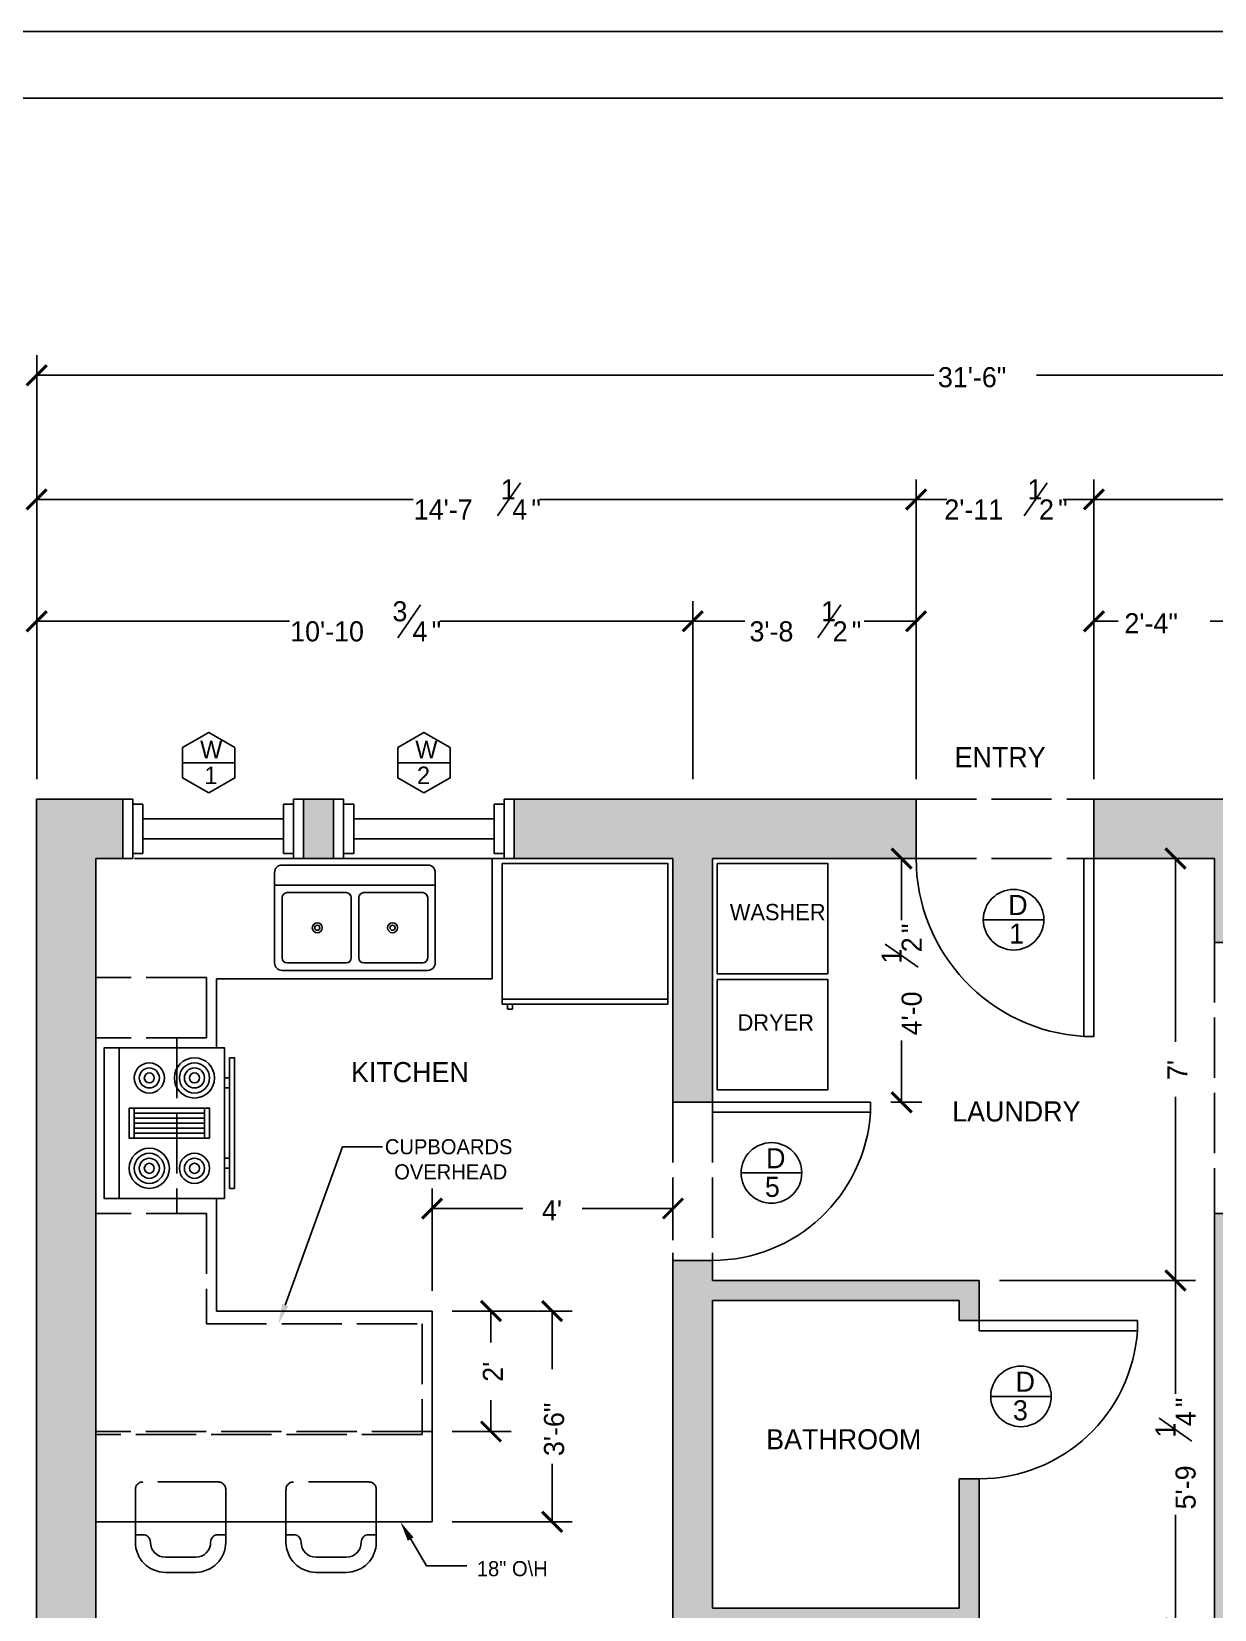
# Model space of a CAD drawing. Extents: x 4717 to 7702, y 2182 to 2878.
# Drawn here: x 5956 to 6191.7, y 2479.9 to 2794.2 of the extents above; entities that cross this region are included whole.
import ezdxf

# ---------------------------------------------------------------- set-up
doc = ezdxf.new("R2010")
doc.units = 0
doc.linetypes.add('ACAD_ISO02W100', pattern=[15, 12, -3])
doc.layers.get('0').update_dxf_attribs({"linetype": 'CONTINUOUS'})
doc.layers.get('DEFPOINTS').update_dxf_attribs({"linetype": 'CONTINUOUS'})
for name, color, linetype in [('APPLIANCE', 252, 'CONTINUOUS'), ('DOOR_AND_WINDOW', 251, 'CONTINUOUS'), ('FIXTURES', 251, 'CONTINUOUS'), ('HATCH', 8, 'CONTINUOUS'), ('HIDDEN', 7, 'ACAD_ISO02W100'), ('TEXT_AND_DIM', 7, 'CONTINUOUS'), ('WALL', 7, 'CONTINUOUS')]:
    doc.layers.add(name, color=color, linetype=linetype)
doc.dimstyles.get("Standard").update_dxf_attribs({"dimtxt": 2.5, "dimasz": 2.5, "dimexe": 1.25, "dimexo": 0.625, "dimtad": 1, "dimcen": 2.5, "dimazin": 3, "dimtfac": 1, "dimtmove": 0, "dimatfit": 3})

# ---------------------------------------------------------------- blocks, each defined once
blk = doc.blocks.new('_ARCHTICK')
at = {"color": 0, "linetype": 'BYBLOCK', "const_width": 0.15}
blk.add_lwpolyline([(-0.5, -0.5), (0.5, 0.5)], dxfattribs=at)
blk = doc.blocks.new('*D34')
at = {"layer": 'DEFPOINTS', "color": 0}
for p in [(6335.02, 2725.78), (5957.07, 2641.33), (6335.02, 2641.33)]:
    blk.add_point(p, dxfattribs=at)
at = {"layer": 'TEXT_AND_DIM', "color": 0}
for p, q in [((5957.07, 2645.33), (5957.07, 2729.78)), ((6335.02, 2645.33), (6335.02, 2729.78)), ((5957.07, 2725.78), (6135.83, 2725.78)), ((6335.02, 2725.78), (6156.26, 2725.78))]:
    blk.add_line(p, q, dxfattribs=at)
at = {"layer": 'TEXT_AND_DIM', "color": 0, "xscale": 4, "yscale": 4, "zscale": 4, "rotation": 180}
blk.add_blockref('_ARCHTICK', (5957.07, 2725.78), dxfattribs=at)
at = {"layer": 'TEXT_AND_DIM', "color": 0, "xscale": 4, "yscale": 4, "zscale": 4}
blk.add_blockref('_ARCHTICK', (6335.02, 2725.78), dxfattribs=at)
at = {"layer": 'TEXT_AND_DIM', "color": 0, "linetype": 'CONTINUOUS'}
blk.add_text('31\'-6"', height=4, dxfattribs=at).set_placement((6136.62, 2723.4))
blk = doc.blocks.new('*X122')
at = {"layer": 'TEXT_AND_DIM', "color": 0, "linetype": 'CONTINUOUS'}
blk.add_line((6187.24, 2513.48), (6180.69, 2518.07), dxfattribs=at)
for s, p in [('"', (6187.96, 2520.25)), ('4', (6187.96, 2516.44)), ('1', (6183.96, 2514.16)), ("5'-9", (6187.96, 2499.87))]:
    blk.add_text(s, height=4, rotation=90, dxfattribs=at).set_placement(p)
blk = doc.blocks.new('*D39')
at = {"layer": 'DEFPOINTS', "color": 0}
for p in [(6144.86, 2545.47), (6183.96, 2545.47), (6144.86, 2476.18)]:
    blk.add_point(p, dxfattribs=at)
at = {"layer": 'TEXT_AND_DIM', "color": 0}
for p, q in [((6148.86, 2545.47), (6187.96, 2545.47)), ((6183.96, 2545.47), (6183.96, 2522.88)), ((6183.96, 2476.18), (6183.96, 2498.76)), ((6148.86, 2476.18), (6187.96, 2476.18))]:
    blk.add_line(p, q, dxfattribs=at)
at = {"layer": 'TEXT_AND_DIM', "color": 0, "xscale": 4, "yscale": 4, "zscale": 4}
for p, rotation in [((6183.96, 2545.47), 90), ((6183.96, 2476.18), 270)]:
    blk.add_blockref('_ARCHTICK', p, dxfattribs=dict(at, rotation=rotation))
at = {"layer": 'TEXT_AND_DIM', "color": 0}
blk.add_blockref('*X122', (0, 0), dxfattribs=at)
blk = doc.blocks.new('*D40')
at = {"layer": 'DEFPOINTS', "color": 0}
for p in [(6183.96, 2629.52), (6183.96, 2629.52), (6144.86, 2545.47)]:
    blk.add_point(p, dxfattribs=at)
at = {"layer": 'TEXT_AND_DIM', "color": 0}
for p, q in [((6183.96, 2629.52), (6183.96, 2592.98)), ((6183.96, 2545.47), (6183.96, 2582.02)), ((6148.86, 2545.47), (6187.96, 2545.47))]:
    blk.add_line(p, q, dxfattribs=at)
at = {"layer": 'TEXT_AND_DIM', "color": 0, "xscale": 4, "yscale": 4, "zscale": 4}
for p, rotation in [((6183.96, 2629.52), 90), ((6183.96, 2545.47), 270)]:
    blk.add_blockref('_ARCHTICK', p, dxfattribs=dict(at, rotation=rotation))
at = {"layer": 'TEXT_AND_DIM', "color": 0, "linetype": 'CONTINUOUS'}
blk.add_text("7'", height=4, rotation=90, dxfattribs=at).set_placement((6186.34, 2585.4))
blk = doc.blocks.new('*X123')
at = {"layer": 'TEXT_AND_DIM', "color": 0, "linetype": 'CONTINUOUS'}
blk.add_line((6048.86, 2697.77), (6053.44, 2704.33), dxfattribs=at)
for s, p in [('1', (6049.53, 2701.05)), ("14'-7", (6032.2, 2697.05)), ('4', (6051.82, 2697.05)), ('"', (6055.63, 2697.05))]:
    blk.add_text(s, height=4, dxfattribs=at).set_placement(p)
blk = doc.blocks.new('*D41')
at = {"layer": 'DEFPOINTS', "color": 0}
for p in [(6132.28, 2701.05), (5957.07, 2641.33), (6132.28, 2641.33)]:
    blk.add_point(p, dxfattribs=at)
at = {"layer": 'TEXT_AND_DIM', "color": 0}
for p, q in [((5957.07, 2645.33), (5957.07, 2705.05)), ((6132.28, 2645.33), (6132.28, 2705.05)), ((5957.07, 2701.05), (6032.07, 2701.05)), ((6132.28, 2701.05), (6057.28, 2701.05))]:
    blk.add_line(p, q, dxfattribs=at)
at = {"layer": 'TEXT_AND_DIM', "color": 0, "xscale": 4, "yscale": 4, "zscale": 4, "rotation": 180}
blk.add_blockref('_ARCHTICK', (5957.07, 2701.05), dxfattribs=at)
at = {"layer": 'TEXT_AND_DIM', "color": 0}
blk.add_blockref('*X123', (0, 0), dxfattribs=at)
at = {"layer": 'TEXT_AND_DIM', "color": 0, "xscale": 4, "yscale": 4, "zscale": 4}
blk.add_blockref('_ARCHTICK', (6132.28, 2701.05), dxfattribs=at)
blk = doc.blocks.new('*X124')
at = {"layer": 'TEXT_AND_DIM', "color": 0, "linetype": 'CONTINUOUS'}
blk.add_line((6153.8, 2697.77), (6158.39, 2704.33), dxfattribs=at)
for s, p in [('1', (6154.47, 2701.05)), ("2'-11", (6137.9, 2697.05)), ('2', (6156.76, 2697.05)), ('"', (6160.57, 2697.05))]:
    blk.add_text(s, height=4, dxfattribs=at).set_placement(p)
blk = doc.blocks.new('*D42')
at = {"layer": 'DEFPOINTS', "color": 0}
for p in [(6167.71, 2701.05), (6132.28, 2641.33), (6167.71, 2641.33)]:
    blk.add_point(p, dxfattribs=at)
at = {"layer": 'TEXT_AND_DIM', "color": 0}
for p, q in [((6132.28, 2645.33), (6132.28, 2705.05)), ((6167.71, 2645.33), (6167.71, 2705.05)), ((6132.28, 2701.05), (6138.42, 2701.05)), ((6167.71, 2701.05), (6161.57, 2701.05))]:
    blk.add_line(p, q, dxfattribs=at)
at = {"layer": 'TEXT_AND_DIM', "color": 0, "xscale": 4, "yscale": 4, "zscale": 4, "rotation": 180}
blk.add_blockref('_ARCHTICK', (6132.28, 2701.05), dxfattribs=at)
at = {"layer": 'TEXT_AND_DIM', "color": 0}
blk.add_blockref('*X124', (0, 0), dxfattribs=at)
at = {"layer": 'TEXT_AND_DIM', "color": 0, "xscale": 4, "yscale": 4, "zscale": 4}
blk.add_blockref('_ARCHTICK', (6167.71, 2701.05), dxfattribs=at)
blk = doc.blocks.new('*X125')
at = {"layer": 'TEXT_AND_DIM', "color": 0, "linetype": 'CONTINUOUS'}
blk.add_line((6256.69, 2697.77), (6261.28, 2704.33), dxfattribs=at)
for s, p in [('1', (6257.37, 2701.05)), ("13'-11", (6237.75, 2697.05)), ('4', (6259.65, 2697.05)), ('"', (6263.46, 2697.05))]:
    blk.add_text(s, height=4, dxfattribs=at).set_placement(p)
blk = doc.blocks.new('*D43')
at = {"layer": 'DEFPOINTS', "color": 0}
for p in [(6335.02, 2701.05), (6167.71, 2641.33), (6335.02, 2641.33)]:
    blk.add_point(p, dxfattribs=at)
at = {"layer": 'TEXT_AND_DIM', "color": 0}
for p, q in [((6167.71, 2645.33), (6167.71, 2705.05)), ((6335.02, 2645.33), (6335.02, 2705.05)), ((6167.71, 2701.05), (6238.56, 2701.05)), ((6335.02, 2701.05), (6264.18, 2701.05))]:
    blk.add_line(p, q, dxfattribs=at)
at = {"layer": 'TEXT_AND_DIM', "color": 0, "xscale": 4, "yscale": 4, "zscale": 4, "rotation": 180}
blk.add_blockref('_ARCHTICK', (6167.71, 2701.05), dxfattribs=at)
at = {"layer": 'TEXT_AND_DIM', "color": 0}
blk.add_blockref('*X125', (0, 0), dxfattribs=at)
at = {"layer": 'TEXT_AND_DIM', "color": 0, "xscale": 4, "yscale": 4, "zscale": 4}
blk.add_blockref('_ARCHTICK', (6335.02, 2701.05), dxfattribs=at)
blk = doc.blocks.new('*X126')
at = {"layer": 'TEXT_AND_DIM', "color": 0, "linetype": 'CONTINUOUS'}
blk.add_line((6028.99, 2673.49), (6033.57, 2680.04), dxfattribs=at)
for s, p in [('3', (6027.95, 2676.77)), ("10'-10", (6007.57, 2672.77)), ('4', (6031.95, 2672.77)), ('"', (6035.76, 2672.77))]:
    blk.add_text(s, height=4, dxfattribs=at).set_placement(p)
blk = doc.blocks.new('*D44')
at = {"layer": 'DEFPOINTS', "color": 0}
for p in [(6087.78, 2676.77), (5957.07, 2641.33), (6087.78, 2641.33)]:
    blk.add_point(p, dxfattribs=at)
at = {"layer": 'TEXT_AND_DIM', "color": 0}
for p, q in [((5957.07, 2645.33), (5957.07, 2680.77)), ((6087.78, 2645.33), (6087.78, 2680.77)), ((5957.07, 2676.77), (6007.43, 2676.77)), ((6087.78, 2676.77), (6037.41, 2676.77))]:
    blk.add_line(p, q, dxfattribs=at)
at = {"layer": 'TEXT_AND_DIM', "color": 0, "xscale": 4, "yscale": 4, "zscale": 4, "rotation": 180}
blk.add_blockref('_ARCHTICK', (5957.07, 2676.77), dxfattribs=at)
at = {"layer": 'TEXT_AND_DIM', "color": 0}
blk.add_blockref('*X126', (0, 0), dxfattribs=at)
at = {"layer": 'TEXT_AND_DIM', "color": 0, "xscale": 4, "yscale": 4, "zscale": 4}
blk.add_blockref('_ARCHTICK', (6087.78, 2676.77), dxfattribs=at)
blk = doc.blocks.new('*X127')
at = {"layer": 'TEXT_AND_DIM', "color": 0, "linetype": 'CONTINUOUS'}
blk.add_line((6112.69, 2673.49), (6117.28, 2680.04), dxfattribs=at)
for s, p in [('1', (6113.36, 2676.77)), ("3'-8", (6099.08, 2672.77)), ('2', (6115.65, 2672.77)), ('"', (6119.46, 2672.77))]:
    blk.add_text(s, height=4, dxfattribs=at).set_placement(p)
blk = doc.blocks.new('*D45')
at = {"layer": 'DEFPOINTS', "color": 0}
for p in [(6132.28, 2676.77), (6087.78, 2641.96), (6132.28, 2641.33)]:
    blk.add_point(p, dxfattribs=at)
at = {"layer": 'TEXT_AND_DIM', "color": 0}
for p, q in [((6087.78, 2645.96), (6087.78, 2680.77)), ((6132.28, 2645.33), (6132.28, 2680.77)), ((6087.78, 2676.77), (6098.14, 2676.77)), ((6132.28, 2676.77), (6121.92, 2676.77))]:
    blk.add_line(p, q, dxfattribs=at)
at = {"layer": 'TEXT_AND_DIM', "color": 0, "xscale": 4, "yscale": 4, "zscale": 4, "rotation": 180}
blk.add_blockref('_ARCHTICK', (6087.78, 2676.77), dxfattribs=at)
at = {"layer": 'TEXT_AND_DIM', "color": 0}
blk.add_blockref('*X127', (0, 0), dxfattribs=at)
at = {"layer": 'TEXT_AND_DIM', "color": 0, "xscale": 4, "yscale": 4, "zscale": 4}
blk.add_blockref('_ARCHTICK', (6132.28, 2676.77), dxfattribs=at)
blk = doc.blocks.new('*D46')
at = {"layer": 'DEFPOINTS', "color": 0}
for p in [(6195.65, 2676.77), (6167.71, 2641.33), (6195.65, 2641.33)]:
    blk.add_point(p, dxfattribs=at)
at = {"layer": 'TEXT_AND_DIM', "color": 0}
for p, q in [((6167.71, 2645.33), (6167.71, 2680.77)), ((6195.65, 2645.33), (6195.65, 2680.77)), ((6167.71, 2676.77), (6172.5, 2676.77)), ((6195.65, 2676.77), (6190.86, 2676.77))]:
    blk.add_line(p, q, dxfattribs=at)
at = {"layer": 'TEXT_AND_DIM', "color": 0, "xscale": 4, "yscale": 4, "zscale": 4, "rotation": 180}
blk.add_blockref('_ARCHTICK', (6167.71, 2676.77), dxfattribs=at)
at = {"layer": 'TEXT_AND_DIM', "color": 0, "xscale": 4, "yscale": 4, "zscale": 4}
blk.add_blockref('_ARCHTICK', (6195.65, 2676.77), dxfattribs=at)
at = {"layer": 'TEXT_AND_DIM', "color": 0, "linetype": 'CONTINUOUS'}
blk.add_text('2\'-4"', height=4, dxfattribs=at).set_placement((6173.78, 2674.39))
blk = doc.blocks.new('*X118')
at = {"layer": 'TEXT_AND_DIM', "color": 0, "linetype": 'CONTINUOUS'}
blk.add_line((6132.67, 2607.9), (6126.12, 2612.49), dxfattribs=at)
for s, p in [('"', (6133.39, 2614.67)), ('2', (6133.39, 2610.86)), ('1', (6129.39, 2608.58)), ("4'-0", (6133.39, 2594.29))]:
    blk.add_text(s, height=4, rotation=90, dxfattribs=at).set_placement(p)
blk = doc.blocks.new('*D33')
at = {"layer": 'DEFPOINTS', "color": 0}
for p in [(6129.39, 2629.52), (6129.39, 2629.52), (6123.21, 2580.96)]:
    blk.add_point(p, dxfattribs=at)
at = {"layer": 'TEXT_AND_DIM', "color": 0}
for p, q in [((6129.39, 2629.52), (6129.39, 2617.23)), ((6129.39, 2580.96), (6129.39, 2593.26)), ((6127.21, 2580.96), (6133.39, 2580.96))]:
    blk.add_line(p, q, dxfattribs=at)
at = {"layer": 'TEXT_AND_DIM', "color": 0, "xscale": 4, "yscale": 4, "zscale": 4}
for p, rotation in [((6129.39, 2629.52), 90), ((6129.39, 2580.96), 270)]:
    blk.add_blockref('_ARCHTICK', p, dxfattribs=dict(at, rotation=rotation))
at = {"layer": 'TEXT_AND_DIM', "color": 0}
blk.add_blockref('*X118', (0, 0), dxfattribs=at)
blk = doc.blocks.new('*U71')
at = {"layer": 'HATCH', "color": 9, "linetype": 'CONTINUOUS'}
for points in [[(5957.07, 2378.88), (5957.07, 2641.33), (5968.88, 2378.88)], [(5968.88, 2378.88), (5957.07, 2641.33), (5968.88, 2641.33)], [(5968.88, 2629.52), (5968.88, 2641.33), (5974.22, 2629.52)], [(5974.22, 2629.52), (5968.88, 2641.33), (5974.22, 2641.33)], [(6010.22, 2629.52), (6010.22, 2641.33), (6010.88, 2629.52)], [(6010.88, 2629.52), (6010.22, 2641.33), (6010.88, 2641.33)], [(6010.88, 2629.52), (6010.88, 2641.33), (6016.22, 2629.52)], [(6016.22, 2629.52), (6010.88, 2641.33), (6016.22, 2641.33)], [(6052.22, 2629.52), (6052.22, 2641.33), (6083.84, 2629.52)], [(6083.84, 2629.52), (6052.22, 2641.33), (6083.84, 2641.33)], [(6083.84, 2580.96), (6083.84, 2641.33), (6091.71, 2580.96)], [(6091.71, 2580.96), (6083.84, 2641.33), (6091.71, 2641.33)], [(6091.71, 2629.52), (6091.71, 2641.33), (6124, 2629.52)], [(6124, 2629.52), (6091.71, 2641.33), (6124, 2641.33)], [(6124, 2629.52), (6124, 2641.33), (6132.28, 2629.52)], [(6132.28, 2629.52), (6124, 2641.33), (6132.28, 2641.33)], [(6167.71, 2629.52), (6167.71, 2641.33), (6191.71, 2629.52)], [(6191.71, 2629.52), (6167.71, 2641.33), (6191.71, 2641.33)], [(6191.71, 2612.82), (6191.71, 2641.33), (6199.59, 2612.82)], [(6199.59, 2612.82), (6191.71, 2641.33), (6199.59, 2641.33)], [(6191.71, 2382.67), (6191.71, 2558.82), (6199.59, 2382.67)], [(6199.59, 2382.67), (6191.71, 2558.82), (6199.59, 2558.82)], [(6083.84, 2382.67), (6083.84, 2549.47), (6091.71, 2382.67)], [(6091.71, 2382.67), (6083.84, 2549.47), (6091.71, 2549.47)], [(6091.71, 2541.47), (6091.71, 2545.47), (6124, 2541.47)], [(6124, 2541.47), (6091.71, 2545.47), (6124, 2545.47)], [(6124, 2541.47), (6124, 2545.47), (6132.28, 2541.47)], [(6132.28, 2541.47), (6124, 2545.47), (6132.28, 2545.47)], [(6132.28, 2541.47), (6132.28, 2545.47), (6140.86, 2541.47)], [(6140.86, 2541.47), (6132.28, 2545.47), (6140.86, 2545.47)], [(6140.86, 2537.47), (6140.86, 2545.47), (6144.86, 2537.47)], [(6144.86, 2537.47), (6140.86, 2545.47), (6144.86, 2545.47)], [(6140.86, 2476.18), (6140.86, 2505.97), (6144.86, 2476.18)], [(6144.86, 2476.18), (6140.86, 2505.97), (6144.86, 2505.97)], [(6091.71, 2476.18), (6091.71, 2480.18), (6124, 2476.18)], [(6124, 2476.18), (6091.71, 2480.18), (6124, 2480.18)], [(6124, 2476.18), (6124, 2480.18), (6132.28, 2476.18)], [(6132.28, 2476.18), (6124, 2480.18), (6132.28, 2480.18)], [(6132.28, 2476.18), (6132.28, 2480.18), (6140.86, 2476.18)], [(6140.86, 2476.18), (6132.28, 2480.18), (6140.86, 2480.18)]]:
    blk.add_solid(points, dxfattribs=at)
blk = doc.blocks.new('*D53')
at = {"layer": 'DEFPOINTS', "color": 0}
for p in [(6035.84, 2539.39), (6035.84, 2497.39), (6059.76, 2497.39)]:
    blk.add_point(p, dxfattribs=at)
at = {"layer": 'TEXT_AND_DIM', "color": 0}
for p, q in [((6039.84, 2539.39), (6063.76, 2539.39)), ((6059.76, 2539.39), (6059.76, 2527.8)), ((6059.76, 2497.39), (6059.76, 2508.98)), ((6039.84, 2497.39), (6063.76, 2497.39))]:
    blk.add_line(p, q, dxfattribs=at)
at = {"layer": 'TEXT_AND_DIM', "color": 0, "xscale": 4, "yscale": 4, "zscale": 4}
for p, rotation in [((6059.76, 2539.39), 90), ((6059.76, 2497.39), 270)]:
    blk.add_blockref('_ARCHTICK', p, dxfattribs=dict(at, rotation=rotation))
at = {"layer": 'TEXT_AND_DIM', "color": 0, "linetype": 'CONTINUOUS'}
blk.add_text('3\'-6"', height=4, rotation=90, dxfattribs=at).set_placement((6062.14, 2510.49))
blk = doc.blocks.new('*D54')
at = {"layer": 'DEFPOINTS', "color": 0}
for p in [(6035.84, 2539.39), (6035.84, 2515.39), (6047.58, 2515.39)]:
    blk.add_point(p, dxfattribs=at)
at = {"layer": 'TEXT_AND_DIM', "color": 0}
for p, q in [((6039.84, 2539.39), (6051.58, 2539.39)), ((6047.58, 2539.39), (6047.58, 2533.12)), ((6047.58, 2515.39), (6047.58, 2521.66)), ((6039.84, 2515.39), (6051.58, 2515.39))]:
    blk.add_line(p, q, dxfattribs=at)
at = {"layer": 'TEXT_AND_DIM', "color": 0, "xscale": 4, "yscale": 4, "zscale": 4}
for p, rotation in [((6047.58, 2539.39), 90), ((6047.58, 2515.39), 270)]:
    blk.add_blockref('_ARCHTICK', p, dxfattribs=dict(at, rotation=rotation))
at = {"layer": 'TEXT_AND_DIM', "color": 0, "linetype": 'CONTINUOUS'}
blk.add_text("2'", height=4, rotation=90, dxfattribs=at).set_placement((6049.96, 2525.29))
blk = doc.blocks.new('*X78')
at = {"layer": 'TEXT_AND_DIM', "linetype": 'BYBLOCK'}
for p, q in [((6031.58, 2493.95), (6034.76, 2488.61)), ((6034.76, 2488.61), (6042.76, 2488.61))]:
    blk.add_line(p, q, dxfattribs=at)
at = {"layer": 'TEXT_AND_DIM'}
blk.add_solid([(6031.01, 2493.61), (6029.53, 2497.39), (6032.15, 2494.29)], dxfattribs=at)
at = {"layer": 'TEXT_AND_DIM', "linetype": 'CONTINUOUS'}
blk.add_text('18" O\\H', height=3, dxfattribs=at).set_placement((6044.76, 2486.57))
blk = doc.blocks.new('*D55')
at = {"layer": 'DEFPOINTS', "color": 0}
for p in [(6083.84, 2559.81), (6083.84, 2549.47), (6035.84, 2539.39)]:
    blk.add_point(p, dxfattribs=at)
at = {"layer": 'TEXT_AND_DIM', "color": 0}
for p, q in [((6035.84, 2543.39), (6035.84, 2563.81)), ((6083.84, 2553.47), (6083.84, 2563.81)), ((6035.84, 2559.81), (6053.92, 2559.81)), ((6083.84, 2559.81), (6065.76, 2559.81))]:
    blk.add_line(p, q, dxfattribs=at)
at = {"layer": 'TEXT_AND_DIM', "color": 0, "xscale": 4, "yscale": 4, "zscale": 4, "rotation": 180}
blk.add_blockref('_ARCHTICK', (6035.84, 2559.81), dxfattribs=at)
at = {"layer": 'TEXT_AND_DIM', "color": 0, "xscale": 4, "yscale": 4, "zscale": 4}
blk.add_blockref('_ARCHTICK', (6083.84, 2559.81), dxfattribs=at)
at = {"layer": 'TEXT_AND_DIM', "color": 0, "linetype": 'CONTINUOUS'}
blk.add_text("4'", height=4, dxfattribs=at).set_placement((6057.74, 2557.42))
blk = doc.blocks.new('*X138')
at = {"layer": 'TEXT_AND_DIM', "linetype": 'CONTINUOUS'}
for s, p in [('CUPBOARDS', (6026.44, 2570.61)), ('OVERHEAD', (6028.3, 2565.61))]:
    blk.add_text(s, height=3, dxfattribs=at).set_placement(p)
blk = doc.blocks.new('*X82')
at = {"layer": 'TEXT_AND_DIM', "linetype": 'BYBLOCK'}
for p, q in [((6006.6, 2540.57), (6018, 2572.07)), ((6018, 2572.07), (6026, 2572.07))]:
    blk.add_line(p, q, dxfattribs=at)
at = {"layer": 'TEXT_AND_DIM'}
blk.add_solid([(6007.23, 2540.34), (6005.24, 2536.81), (6005.97, 2540.8)], dxfattribs=at)
blk.add_blockref('*X138', (0, 0), dxfattribs=at)

msp = doc.modelspace()

# ---------------------------------------------------------------- linework, layer by layer
for p, q in [((6680.359, 2794.246), (5762.727, 2794.246)), ((6667.06, 2780.947), (5776.026, 2780.947))]:
    msp.add_line(p, q)
at = {"layer": 'APPLIANCE'}
for p, q in [((6004.478, 2624.23), (6036.477, 2624.23)), ((6019.728, 2609.73), (6019.728, 2621.73)), ((6021.228, 2621.73), (6021.228, 2609.73)), ((6082.84, 2601.524), (6049.84, 2601.524)), ((6050.84, 2600.524), (6050.84, 2599.524)), ((6050.84, 2599.524), (6051.84, 2599.524)), ((6051.84, 2599.524), (6051.84, 2600.524)), ((5973.508, 2561.811), (5973.508, 2591.811)), ((5994.508, 2585.811), (5995.508, 2585.811)), ((5995.508, 2583.811), (5994.508, 2583.811)), ((5976.508, 2573.811), (5976.508, 2579.811)), ((5990.508, 2578.811), (5976.508, 2578.811)), ((5976.508, 2577.811), (5990.508, 2577.811)), ((5990.508, 2579.811), (5990.508, 2573.811)), ((5990.508, 2576.811), (5976.508, 2576.811)), ((5976.508, 2575.811), (5990.508, 2575.811)), ((5990.508, 2574.811), (5976.508, 2574.811)), ((5995.508, 2569.811), (5994.508, 2569.811)), ((5994.508, 2567.811), (5995.508, 2567.811))]:
    msp.add_line(p, q, dxfattribs=at)
for points in [[(6005.978, 2628.23), (6034.977, 2628.23)], [(6004.478, 2608.73), (6004.478, 2626.73)], [(6036.477, 2626.73), (6036.477, 2608.73)], [(6005.978, 2609.73), (6005.978, 2621.73)], [(6006.978, 2622.73), (6018.728, 2622.73)], [(6022.228, 2622.73), (6033.978, 2622.73)], [(6034.977, 2621.73), (6034.977, 2609.73)], [(6018.728, 2608.73), (6006.978, 2608.73)], [(6033.978, 2608.73), (6022.228, 2608.73)], [(6034.977, 2607.23), (6005.978, 2607.23)]]:
    msp.add_lwpolyline(points, dxfattribs=at)
for points in [[(6082.84, 2600.524), (6082.84, 2628.524), (6049.84, 2628.524), (6049.84, 2600.524)], [(6092.664, 2628.558), (6092.664, 2606.558), (6114.664, 2606.558), (6114.664, 2628.558)], [(6092.664, 2605.433), (6092.664, 2583.433), (6114.664, 2583.433), (6114.664, 2605.433)], [(5994.508, 2561.811), (5970.508, 2561.811), (5970.508, 2591.811), (5994.508, 2591.811)], [(5996.508, 2563.811), (5995.508, 2563.811), (5995.508, 2589.811), (5996.508, 2589.811)], [(5991.508, 2573.811), (5975.508, 2573.811), (5975.508, 2579.811), (5991.508, 2579.811)]]:
    msp.add_lwpolyline(points, close=True, dxfattribs=at)
for centre, radius in [((6012.978, 2615.73), 1), ((6012.978, 2615.73), 0.5), ((6027.978, 2615.73), 1), ((6027.978, 2615.73), 0.5), ((5979.508, 2585.811), 3), ((5979.508, 2585.811), 2), ((5979.508, 2585.811), 1), ((5988.508, 2585.811), 4), ((5988.508, 2585.811), 3), ((5988.508, 2585.811), 2), ((5988.508, 2585.811), 1), ((5979.508, 2567.811), 4), ((5979.508, 2567.811), 3), ((5979.508, 2567.811), 2), ((5979.508, 2567.811), 1), ((5988.508, 2567.811), 3), ((5988.508, 2567.811), 2), ((5988.508, 2567.811), 1)]:
    msp.add_circle(centre, radius, dxfattribs=at)
for centre, radius, start, end in [((6005.978, 2626.73), 1.5, 90, 180), ((6034.977, 2626.73), 1.5, 0, 90), ((6006.978, 2621.73), 1, 90, 180), ((6018.728, 2621.73), 1, 0, 90), ((6022.228, 2621.73), 1, 90, 180), ((6033.978, 2621.73), 1, 0, 90), ((6005.978, 2608.73), 1.5, 180, 270), ((6006.978, 2609.73), 1, 180, 270), ((6018.728, 2609.73), 1, 270, 0), ((6022.228, 2609.73), 1, 180, 270), ((6033.978, 2609.73), 1, 270, 0), ((6034.977, 2608.73), 1.5, 270, 0)]:
    msp.add_arc(centre, radius, start, end, dxfattribs=at)
at = {"layer": 'DOOR_AND_WINDOW'}
for p, q in [((5974.225, 2629.524), (5974.225, 2641.335)), ((5974.225, 2641.335), (5976.225, 2641.335)), ((5976.225, 2641.335), (5976.225, 2629.524)), ((5976.225, 2640.335), (5978.225, 2640.335)), ((5978.225, 2640.335), (5978.225, 2630.524)), ((6006.225, 2640.335), (6008.225, 2640.335)), ((6006.225, 2640.335), (6006.225, 2630.524)), ((6008.225, 2629.524), (6008.225, 2641.335)), ((6008.225, 2641.335), (6010.225, 2641.335)), ((6010.225, 2641.335), (6010.225, 2629.524)), ((6016.225, 2629.524), (6016.225, 2641.335)), ((6016.225, 2641.335), (6018.225, 2641.335)), ((6018.225, 2641.335), (6018.225, 2629.524)), ((6018.225, 2640.335), (6020.225, 2640.335)), ((6020.225, 2640.335), (6020.225, 2630.524)), ((6048.225, 2640.335), (6050.225, 2640.335)), ((6048.225, 2640.335), (6048.225, 2630.524)), ((6050.225, 2629.524), (6050.225, 2641.335)), ((6050.225, 2641.335), (6052.225, 2641.335)), ((6052.225, 2641.335), (6052.225, 2629.524)), ((5978.225, 2637.429), (6006.225, 2637.429)), ((6020.225, 2637.429), (6048.225, 2637.429)), ((5978.225, 2633.429), (6006.225, 2633.429)), ((6020.225, 2633.429), (6048.225, 2633.429)), ((5976.225, 2629.524), (5974.225, 2629.524)), ((5976.225, 2630.524), (5978.225, 2630.524)), ((6006.225, 2630.524), (6008.225, 2630.524)), ((6010.225, 2629.524), (6008.225, 2629.524)), ((6018.225, 2629.524), (6016.225, 2629.524)), ((6018.225, 2630.524), (6020.225, 2630.524)), ((6048.225, 2630.524), (6050.225, 2630.524)), ((6052.225, 2629.524), (6050.225, 2629.524)), ((6165.714, 2594.091), (6165.714, 2629.524)), ((6165.714, 2629.524), (6167.714, 2629.524)), ((6167.714, 2629.524), (6167.714, 2594.091)), ((6167.714, 2594.091), (6165.714, 2594.091)), ((6091.714, 2580.965), (6123.21, 2580.965)), ((6091.714, 2578.965), (6091.714, 2580.965)), ((6123.21, 2580.965), (6123.21, 2578.965)), ((6123.21, 2578.965), (6091.714, 2578.965)), ((6144.864, 2537.469), (6176.36, 2537.469)), ((6144.864, 2535.469), (6144.864, 2537.469)), ((6176.36, 2537.469), (6176.36, 2535.469)), ((6176.36, 2535.469), (6144.864, 2535.469))]:
    msp.add_line(p, q, dxfattribs=at)
for centre, radius, start, end in [((6167.821, 2629.568), 35.54, 180.07121, 266.60178), ((6091.664, 2581.086), 31.618, 270.09126, 356.15251), ((6144.817, 2537.586), 31.614, 270.08422, 356.15955)]:
    msp.add_arc(centre, radius, start, end, dxfattribs=at)
at = {"layer": 'FIXTURES'}
for p, q in [((5976.73, 2494.834), (5976.73, 2497.39)), ((5994.73, 2497.39), (5994.73, 2494.834)), ((6006.739, 2494.834), (6006.739, 2497.39)), ((6024.739, 2497.39), (6024.739, 2494.834)), ((5976.73, 2493.334), (5976.73, 2494.834)), ((5978.23, 2494.834), (5976.73, 2494.834)), ((5979.73, 2493.334), (5979.73, 2493.334)), ((5991.73, 2493.334), (5991.73, 2493.334)), ((5993.23, 2494.834), (5994.73, 2494.834)), ((5994.73, 2493.334), (5994.73, 2494.834)), ((6006.739, 2493.334), (6006.739, 2494.834)), ((6008.239, 2494.834), (6006.739, 2494.834)), ((6009.739, 2493.334), (6009.739, 2493.334)), ((6021.739, 2493.334), (6021.739, 2493.334)), ((6023.239, 2494.834), (6024.739, 2494.834)), ((6024.739, 2493.334), (6024.739, 2494.834)), ((5988.73, 2490.334), (5982.73, 2490.334)), ((6018.739, 2490.334), (6012.739, 2490.334)), ((5988.73, 2487.334), (5982.73, 2487.334)), ((6018.739, 2487.334), (6012.739, 2487.334))]:
    msp.add_line(p, q, dxfattribs=at)
for centre, radius, start, end in [((5982.73, 2493.334), 6, 180, 270), ((5978.23, 2493.334), 1.5, 0, 90), ((5982.73, 2493.334), 3, 180, 270), ((5988.73, 2493.334), 3, 270, 0), ((5988.73, 2493.334), 6, 270, 0), ((5993.23, 2493.334), 1.5, 90, 180), ((6012.739, 2493.334), 6, 180, 270), ((6008.239, 2493.334), 1.5, 0, 90), ((6012.739, 2493.334), 3, 180, 270), ((6018.739, 2493.334), 3, 270, 0), ((6018.739, 2493.334), 6, 270, 0), ((6023.239, 2493.334), 1.5, 90, 180)]:
    msp.add_arc(centre, radius, start, end, dxfattribs=at)
at = {"layer": 'HIDDEN'}
for p, q in [((6132.281, 2641.335), (6167.714, 2641.335)), ((6132.281, 2629.524), (6165.714, 2629.524)), ((6191.714, 2612.823), (6191.714, 2558.823)), ((5990.879, 2605.811), (5968.879, 2605.811)), ((5990.879, 2593.811), (5990.879, 2605.811)), ((5990.879, 2593.811), (5968.879, 2593.811)), ((5985.009, 2593.811), (5985.009, 2558.811)), ((6083.84, 2580.965), (6083.84, 2549.469)), ((6091.714, 2580.965), (6091.714, 2549.469)), ((5990.879, 2558.811), (5968.879, 2558.811)), ((5990.879, 2558.811), (5990.879, 2536.811)), ((5990.879, 2536.811), (6033.84, 2536.811)), ((6033.84, 2536.811), (6033.84, 2514.811)), ((6035.84, 2515.39), (5968.879, 2515.39)), ((6033.84, 2514.811), (5968.879, 2514.811)), ((5993.23, 2505.334), (5978.23, 2505.334)), ((6023.239, 2505.334), (6008.239, 2505.334)), ((5976.73, 2497.39), (5976.73, 2503.834)), ((5994.73, 2503.834), (5994.73, 2497.39)), ((6006.739, 2497.39), (6006.739, 2503.834)), ((6024.739, 2503.834), (6024.739, 2497.39))]:
    msp.add_line(p, q, dxfattribs=at)
for centre, start, end in [((5978.23, 2503.834), 90, 180), ((5993.23, 2503.834), 0, 90), ((6008.239, 2503.834), 90, 180), ((6023.239, 2503.834), 0, 90)]:
    msp.add_arc(centre, 1.5, start, end, dxfattribs=at)
at = {"layer": 'TEXT_AND_DIM'}
for p, q in [((5986.128, 2648.607), (5996.578, 2648.607)), ((6029, 2648.607), (6039.449, 2648.607)), ((6145.666, 2617.329), (6157.732, 2617.329)), ((6097.421, 2566.893), (6109.488, 2566.893)), ((6147.135, 2522.383), (6159.201, 2522.383))]:
    msp.add_line(p, q, dxfattribs=at)
for points in [[(5991.353, 2642.574), (5996.578, 2645.59), (5996.578, 2651.623), (5991.353, 2654.64), (5986.128, 2651.623), (5986.128, 2645.59)], [(6034.225, 2642.574), (6039.449, 2645.59), (6039.449, 2651.623), (6034.225, 2654.64), (6029, 2651.623), (6029, 2645.59)]]:
    msp.add_lwpolyline(points, close=True, dxfattribs=at)
for centre in [(6151.699, 2617.329), (6103.454, 2566.893), (6153.168, 2522.383)]:
    msp.add_circle(centre, 6.033, dxfattribs=at)
at = {"layer": 'WALL'}
for p, q in [((6033.957, 2659.067), (6033.957, 2659.067)), ((5957.068, 2641.335), (5974.225, 2641.335)), ((5957.068, 2378.878), (5957.068, 2641.335)), ((5974.225, 2641.335), (5974.225, 2629.524)), ((6010.225, 2641.335), (6016.225, 2641.335)), ((6010.225, 2641.335), (6010.225, 2629.524)), ((6016.225, 2641.335), (6016.225, 2629.524)), ((6052.225, 2641.335), (6132.281, 2641.335)), ((6052.225, 2641.335), (6052.225, 2629.524)), ((6132.281, 2629.524), (6132.281, 2641.335)), ((6167.714, 2641.335), (6222.399, 2641.335)), ((6167.714, 2629.524), (6167.714, 2641.335)), ((5968.879, 2629.524), (5974.225, 2629.524)), ((5968.879, 2378.878), (5968.879, 2629.524)), ((6050.225, 2629.524), (5976.552, 2629.524)), ((6010.225, 2629.524), (6016.225, 2629.524)), ((6047.84, 2605.524), (6047.84, 2629.524)), ((6052.225, 2629.524), (6083.84, 2629.524)), ((6083.84, 2580.965), (6083.84, 2629.524)), ((6091.714, 2629.524), (6132.281, 2629.524)), ((6091.714, 2580.965), (6091.714, 2629.524)), ((6167.714, 2629.524), (6191.714, 2629.524)), ((6191.714, 2612.823), (6191.714, 2629.524)), ((6199.588, 2612.823), (6191.714, 2612.823)), ((5992.879, 2605.524), (6047.84, 2605.524)), ((5992.879, 2591.811), (5992.879, 2605.524)), ((6091.714, 2580.965), (6083.84, 2580.965)), ((5992.879, 2539.39), (5992.879, 2561.811)), ((6191.714, 2382.673), (6191.714, 2558.823)), ((6199.588, 2558.823), (6191.714, 2558.823)), ((6083.84, 2382.673), (6083.84, 2549.469)), ((6091.714, 2549.469), (6083.84, 2549.469)), ((6091.714, 2545.469), (6091.714, 2549.469)), ((6144.864, 2545.469), (6091.714, 2545.469)), ((6144.864, 2537.469), (6144.864, 2545.469)), ((6091.714, 2480.177), (6091.714, 2541.469)), ((6140.864, 2541.469), (6091.714, 2541.469)), ((6140.864, 2537.469), (6140.864, 2541.469)), ((6035.84, 2539.39), (5992.879, 2539.39)), ((6035.84, 2539.39), (6035.84, 2497.39)), ((6140.864, 2537.469), (6144.864, 2537.469)), ((6140.864, 2480.177), (6140.864, 2505.973)), ((6140.864, 2505.973), (6144.864, 2505.973)), ((6144.864, 2382.673), (6144.864, 2505.973)), ((6035.84, 2497.39), (5968.879, 2497.39)), ((6140.864, 2480.177), (6091.714, 2480.177))]:
    msp.add_line(p, q, dxfattribs=at)

# ---------------------------------------------------------------- block references
at = {"layer": 'HATCH', "color": 9}
msp.add_blockref('*U71', (0, 0), dxfattribs=at)
at = {"layer": 'TEXT_AND_DIM'}
for name in ['*X82', '*X78']:
    msp.add_blockref(name, (0, 0), dxfattribs=at)

# ---------------------------------------------------------------- texts
at = {"layer": 'TEXT_AND_DIM', "linetype": 'CONTINUOUS'}
for s, height, p in [('W', 3.5, (5989.633, 2649.503)), ('W', 3.5, (6032.504, 2649.503)), ('ENTRY', 4, (6139.95, 2647.716)), ('1', 3.5, (5990.473, 2644.337)), ('2', 3.5, (6032.839, 2644.337)), ('D', 4, (6150.632, 2618.26)), ('WASHER', 3.25, (6095.166, 2617.226)), ('1', 4, (6150.819, 2612.56)), ('DRYER', 3.25, (6096.707, 2595.247)), ('KITCHEN', 4, (6019.687, 2584.974)), ('LAUNDRY', 4, (6139.46, 2577.15)), ('D', 4, (6102.388, 2567.824)), ('5', 4, (6102.151, 2562.123)), ('D', 4, (6152.101, 2523.314)), ('3', 4, (6151.57, 2517.613)), ('BATHROOM', 4, (6102.406, 2511.836))]:
    msp.add_text(s, height=height, dxfattribs=at).set_placement(p)

# ---------------------------------------------------------------- dimensions: what is measured, and where the dimension line sits
at = {"layer": 'TEXT_AND_DIM'}
for base, p1, p2, picture, middle in [((6335.021, 2725.782), (5957.068, 2641.335), (6335.021, 2641.335), '*D34', (6146.045, 2725.782)), ((6132.281, 2701.051), (5957.068, 2641.335), (6132.281, 2641.335), '*D41', (6044.675, 2701.051)), ((6167.714, 2701.051), (6132.281, 2641.335), (6167.714, 2641.335), '*D42', (6149.997, 2701.051)), ((6335.021, 2701.051), (6167.714, 2641.335), (6335.021, 2641.335), '*D43', (6251.367, 2701.051)), ((6087.777, 2676.768), (5957.068, 2641.335), (6087.777, 2641.335), '*D44', (6022.423, 2676.768)), ((6132.281, 2676.768), (6087.777, 2641.96), (6132.281, 2641.335), '*D45', (6110.029, 2676.768)), ((6195.651, 2676.768), (6167.714, 2641.335), (6195.651, 2641.335), '*D46', (6181.682, 2676.768)), ((6083.84, 2559.805), (6035.84, 2539.39), (6083.84, 2549.469), '*D55', (6059.84, 2559.805))]:
    dim = msp.add_linear_dim(base=base, p1=p1, p2=p2, dimstyle='Standard', dxfattribs=at)
    dim.commit()
    dim.dimension.update_dxf_attribs({"geometry": picture, "text_midpoint": middle})
for base, p1, p2, picture, middle in [((6129.393, 2629.524), (6123.21, 2580.965), (6129.393, 2629.524), '*D33', (6129.393, 2605.244)), ((6183.964, 2629.5239), (6144.8635, 2545.4687), (6183.964, 2629.5239), '*D40', (6183.964, 2587.4963)), ((6183.964, 2545.469), (6144.864, 2476.177), (6144.864, 2545.469), '*D39', (6183.964, 2510.823)), ((6059.761, 2497.39), (6035.84, 2539.39), (6035.84, 2497.39), '*D53', (6059.761, 2518.39)), ((6047.576, 2515.39), (6035.84, 2539.39), (6035.84, 2515.39), '*D54', (6047.576, 2527.39))]:
    dim = msp.add_linear_dim(base=base, p1=p1, p2=p2, angle=90, dimstyle='Standard', dxfattribs=at)
    dim.commit()
    dim.dimension.update_dxf_attribs({"geometry": picture, "text_midpoint": middle})

doc.saveas('drawing.dxf')
